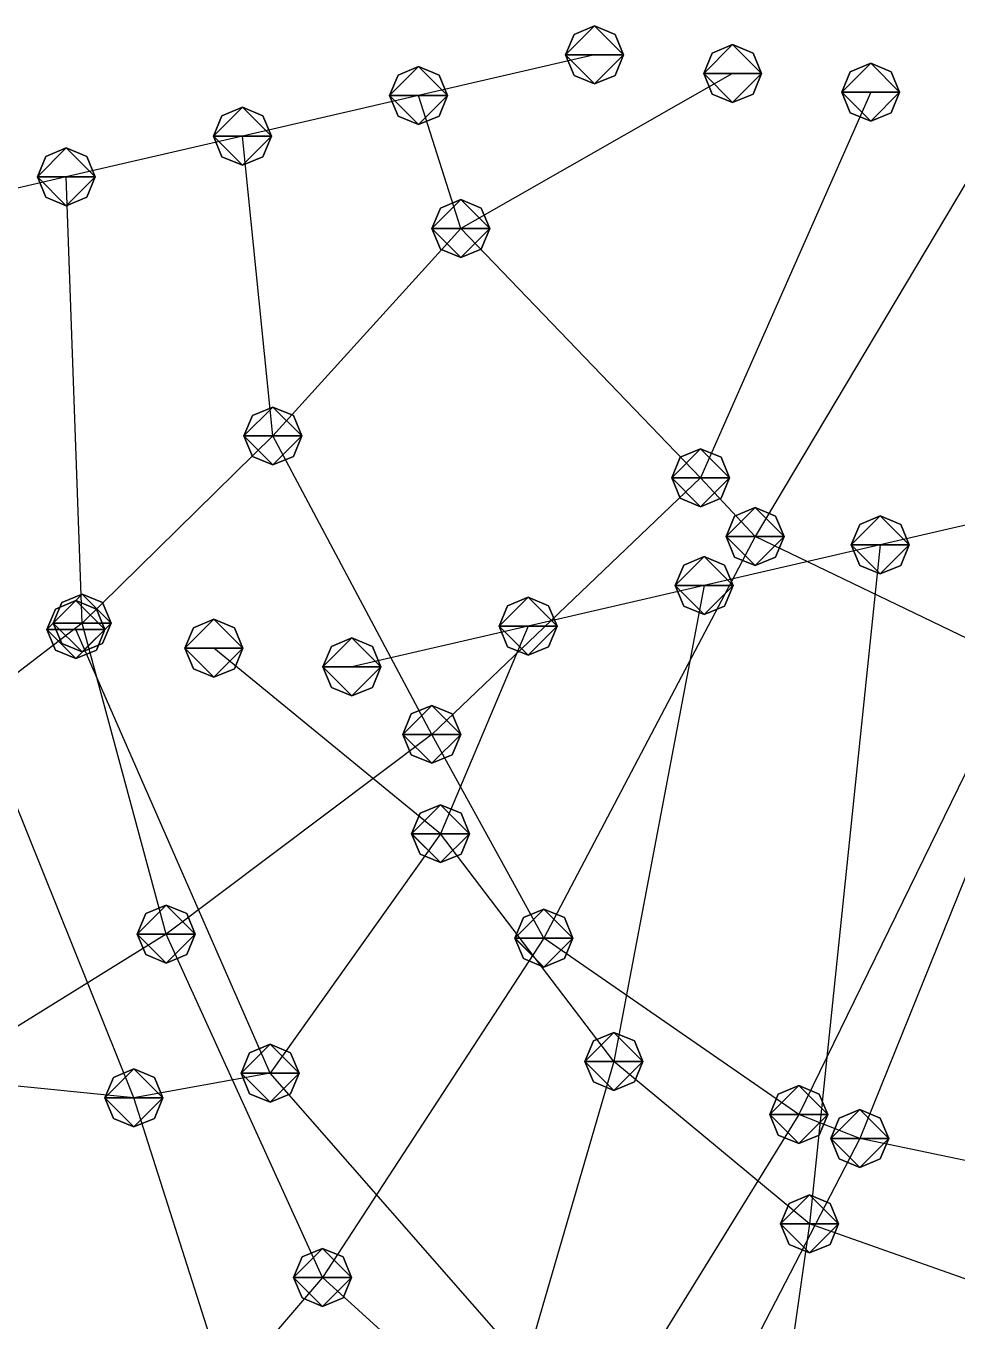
# Model space of a CAD drawing. Header units: metres. Extents: x -57 to 58, y -31 to 41.
# Drawn here: x -14.66 to 17.48, y -3.79 to 40.93 of the extents above; entities that cross this region are included whole.
import ezdxf

# ---------------------------------------------------------------- set-up
doc = ezdxf.new("R2010")
doc.units = ezdxf.units.M

msp = doc.modelspace()

# ---------------------------------------------------------------- linework, layer by layer
for p, q in [((4.9674263, 40.93198, -72.56669), (4.2603197, 40.639088, -72.56588)), ((5.674533, 40.639088, -72.56588), (4.9674263, 40.93198, -72.56669)), ((4.2603197, 40.639088, -72.56588), (3.9674263, 39.931984, -72.56394)), ((5.9674263, 39.931984, -72.56394), (5.674533, 40.639088, -72.56588)), ((9.731785, 40.28707, -76.15625), (9.024678, 39.99418, -76.15544)), ((10.438891, 39.99418, -76.15544), (9.731785, 40.28707, -76.15625)), ((4.9674263, 39.931984, -72.56394), (-1.1109695, 38.52784, -80.3794)), ((3.9674263, 39.931984, -72.56394), (4.2603197, 39.22488, -72.562004)), ((5.674533, 39.22488, -72.562004), (5.9674263, 39.931984, -72.56394)), ((9.024678, 39.99418, -76.15544), (8.731785, 39.287075, -76.1535)), ((10.731785, 39.287075, -76.1535), (10.438891, 39.99418, -76.15544)), ((-1.1109695, 39.527836, -80.38215), (-1.8180763, 39.234943, -80.38134)), ((-0.40386283, 39.234943, -80.38134), (-1.1109695, 39.527836, -80.38215)), ((14.496143, 39.642162, -79.74582), (13.789037, 39.34927, -79.74501)), ((15.20325, 39.34927, -79.74501), (14.496143, 39.642162, -79.74582)), ((-1.8180763, 39.234943, -80.38134), (-2.1109695, 38.52784, -80.3794)), ((-0.11096966, 38.52784, -80.3794), (-0.40386283, 39.234943, -80.38134)), ((9.731785, 39.287075, -76.1535), (0.34928513, 33.934395, -80.17012)), ((4.2603197, 39.22488, -72.562004), (4.9674263, 38.931988, -72.561195)), ((4.9674263, 38.931988, -72.561195), (5.674533, 39.22488, -72.562004)), ((8.731785, 39.287075, -76.1535), (9.024678, 38.57997, -76.151566)), ((10.438891, 38.57997, -76.151566), (10.731785, 39.287075, -76.1535)), ((13.789037, 39.34927, -79.74501), (13.496143, 38.642166, -79.74307)), ((15.496143, 38.642166, -79.74307), (15.20325, 39.34927, -79.74501)), ((-1.1109695, 38.52784, -80.3794), (-7.1893654, 37.123695, -88.19487)), ((-2.1109695, 38.52784, -80.3794), (-1.8180764, 37.820736, -80.377464)), ((0.34928513, 33.934395, -80.17012), (-1.1109695, 38.52784, -80.3794)), ((-0.40386283, 37.820736, -80.377464), (-0.11096966, 38.52784, -80.3794)), ((14.496143, 38.642166, -79.74307), (8.626766, 25.329159, -81.3673)), ((9.024678, 38.57997, -76.151566), (9.731785, 38.28708, -76.15076)), ((9.731785, 38.28708, -76.15076), (10.438891, 38.57997, -76.151566)), ((13.496143, 38.642166, -79.74307), (13.789037, 37.935062, -79.741135)), ((15.20325, 37.935062, -79.741135), (15.496143, 38.642166, -79.74307)), ((-7.1893654, 38.12369, -88.19762), (-7.896472, 37.8308, -88.19681)), ((-6.482259, 37.8308, -88.19681), (-7.1893654, 38.12369, -88.19762)), ((-7.896472, 37.8308, -88.19681), (-8.189365, 37.123695, -88.19487)), ((-6.1893654, 37.123695, -88.19487), (-6.482259, 37.8308, -88.19681)), ((-1.8180764, 37.820736, -80.377464), (-1.1109695, 37.527843, -80.376656)), ((-1.1109695, 37.527843, -80.376656), (-0.40386283, 37.820736, -80.377464)), ((19.260502, 37.997257, -83.33264), (10.506954, 23.298668, -82.964554)), ((13.789037, 37.935062, -79.741135), (14.496143, 37.64217, -79.740326)), ((14.496143, 37.64217, -79.740326), (15.20325, 37.935062, -79.741135)), ((-7.1893654, 37.123695, -88.19487), (-13.267761, 35.71955, -96.01033)), ((-8.189365, 37.123695, -88.19487), (-7.896472, 36.41659, -88.19293)), ((-6.134903, 26.771084, -86.228134), (-7.1893654, 37.123695, -88.19487)), ((-6.482259, 36.41659, -88.19293), (-6.1893654, 37.123695, -88.19487)), ((-13.267761, 36.719547, -96.01308), (-13.974868, 36.426655, -96.01227)), ((-12.560655, 36.426655, -96.01227), (-13.267761, 36.719547, -96.01308)), ((-13.974868, 36.426655, -96.01227), (-14.267761, 35.71955, -96.01033)), ((-12.267761, 35.71955, -96.01033), (-12.560655, 36.426655, -96.01227)), ((-7.896472, 36.41659, -88.19293), (-7.1893654, 36.1237, -88.19212)), ((-7.1893654, 36.1237, -88.19212), (-6.482259, 36.41659, -88.19293)), ((-13.267761, 35.71955, -96.01033), (-19.346157, 34.315407, -103.8258)), ((-14.267761, 35.71955, -96.01033), (-13.974868, 35.012447, -96.00839)), ((-12.720055, 20.313196, -92.585976), (-13.267761, 35.71955, -96.01033)), ((-12.560655, 35.012447, -96.00839), (-12.267761, 35.71955, -96.01033)), ((-13.974868, 35.012447, -96.00839), (-13.267761, 34.719555, -96.00758)), ((-13.267761, 34.719555, -96.00758), (-12.560655, 35.012447, -96.00839)), ((0.34928513, 34.93439, -80.17287), (-0.35782158, 34.6415, -80.17206)), ((1.0563918, 34.6415, -80.17206), (0.34928513, 34.93439, -80.17287)), ((-0.35782158, 34.6415, -80.17206), (-0.6507149, 33.934395, -80.17012)), ((1.349285, 33.934395, -80.17012), (1.0563918, 34.6415, -80.17206)), ((0.34928513, 33.934395, -80.17012), (-6.134903, 26.771084, -86.228134)), ((-0.6507149, 33.934395, -80.17012), (-0.35782164, 33.22729, -80.16818)), ((8.626766, 25.329159, -81.3673), (0.34928513, 33.934395, -80.17012)), ((1.0563918, 33.22729, -80.16818), (1.349285, 33.934395, -80.17012)), ((-0.35782164, 33.22729, -80.16818), (0.34928513, 32.9344, -80.16737)), ((0.34928513, 32.9344, -80.16737), (1.0563918, 33.22729, -80.16818)), ((-6.134903, 27.77108, -86.23088), (-6.8420095, 27.478188, -86.23007)), ((-5.4277964, 27.478188, -86.23007), (-6.134903, 27.77108, -86.23088)), ((-6.8420095, 27.478188, -86.23007), (-7.134903, 26.771084, -86.228134)), ((-5.134903, 26.771084, -86.228134), (-5.4277964, 27.478188, -86.23007)), ((-6.134903, 26.771084, -86.228134), (-12.720055, 20.313196, -92.585976)), ((-7.134903, 26.771084, -86.228134), (-6.8420095, 26.06398, -86.2262)), ((-0.65446854, 16.468517, -83.43136), (-6.134903, 26.771084, -86.228134)), ((-5.4277964, 26.06398, -86.2262), (-5.134903, 26.771084, -86.228134)), ((-6.8420095, 26.06398, -86.2262), (-6.134903, 25.771088, -86.22539)), ((-6.134903, 25.771088, -86.22539), (-5.4277964, 26.06398, -86.2262)), ((7.9196596, 26.036263, -81.36924), (7.626766, 25.329159, -81.3673)), ((8.626766, 26.329155, -81.37005), (7.9196596, 26.036263, -81.36924)), ((9.333873, 26.036263, -81.36924), (8.626766, 26.329155, -81.37005)), ((9.626766, 25.329159, -81.3673), (9.333873, 26.036263, -81.36924)), ((8.626766, 25.329159, -81.3673), (-0.65446854, 16.468517, -83.43136)), ((7.626766, 25.329159, -81.3673), (7.9196596, 24.622055, -81.365364)), ((10.506954, 23.298668, -82.964554), (8.626766, 25.329159, -81.3673)), ((9.333873, 24.622055, -81.365364), (9.626766, 25.329159, -81.3673)), ((7.9196596, 24.622055, -81.365364), (8.626766, 24.329163, -81.364555)), ((8.626766, 24.329163, -81.364555), (9.333873, 24.622055, -81.365364)), ((10.506954, 24.298664, -82.9673), (9.799848, 24.005772, -82.96649)), ((11.214061, 24.005772, -82.96649), (10.506954, 24.298664, -82.9673)), ((20.904999, 24.41311, -158.94194), (14.826603, 23.008966, -166.75742)), ((9.799848, 24.005772, -82.96649), (9.506954, 23.298668, -82.964554)), ((11.506954, 23.298668, -82.964554), (11.214061, 24.005772, -82.96649)), ((14.119496, 23.71607, -166.75935), (13.826603, 23.008966, -166.75742)), ((14.826603, 24.008963, -166.76016), (14.119496, 23.71607, -166.75935)), ((15.53371, 23.71607, -166.75935), (14.826603, 24.008963, -166.76016)), ((15.826603, 23.008966, -166.75742), (15.53371, 23.71607, -166.75935)), ((10.506954, 23.298668, -82.964554), (3.2191658, 9.433598, -85.63978)), ((9.506954, 23.298668, -82.964554), (9.799848, 22.591564, -82.962616)), ((19.61156, 18.916767, -89.43797), (10.506954, 23.298668, -82.964554)), ((11.214061, 22.591564, -82.962616), (11.506954, 23.298668, -82.964554)), ((14.826603, 23.008966, -166.75742), (8.748207, 21.604822, -174.57288)), ((14.826603, 23.008966, -166.75742), (12.385546, -0.43510628, -163.40045)), ((13.826603, 23.008966, -166.75742), (14.119496, 22.301863, -166.75548)), ((15.53371, 22.301863, -166.75548), (15.826603, 23.008966, -166.75742)), ((8.748207, 22.604818, -174.57562), (8.0411005, 22.311926, -174.57481)), ((9.455314, 22.311926, -174.57481), (8.748207, 22.604818, -174.57562)), ((9.799848, 22.591564, -82.962616), (10.506954, 22.298672, -82.96181)), ((10.506954, 22.298672, -82.96181), (11.214061, 22.591564, -82.962616)), ((8.0411005, 22.311926, -174.57481), (7.748207, 21.604822, -174.57288)), ((9.748207, 21.604822, -174.57288), (9.455314, 22.311926, -174.57481)), ((14.119496, 22.301863, -166.75548), (14.826603, 22.00897, -166.75467)), ((14.826603, 22.00897, -166.75467), (15.53371, 22.301863, -166.75548)), ((8.748207, 21.604822, -174.57288), (2.6698112, 20.200676, -182.38834)), ((8.748207, 21.604822, -174.57288), (5.6324043, 5.1750937, -172.43558)), ((7.748207, 21.604822, -174.57288), (8.0411005, 20.897718, -174.57094)), ((9.455314, 20.897718, -174.57094), (9.748207, 21.604822, -174.57288)), ((-12.937303, 21.086348, -183.02742), (-13.644409, 20.793455, -183.02661)), ((-12.720055, 21.313192, -92.58872), (-13.427161, 21.0203, -92.58791)), ((-12.230196, 20.793455, -183.02661), (-12.937303, 21.086348, -183.02742)), ((-12.012948, 21.0203, -92.58791), (-12.720055, 21.313192, -92.58872)), ((2.6698112, 21.200672, -182.39108), (1.9627045, 20.90778, -182.39027)), ((3.3769178, 20.90778, -182.39027), (2.6698112, 21.200672, -182.39108)), ((-10.935541, 3.9151516, -171.73395), (-17.70166, 20.73126, -179.4351)), ((-13.644409, 20.793455, -183.02661), (-13.937303, 20.086351, -183.02467)), ((-13.427161, 21.0203, -92.58791), (-13.720055, 20.313196, -92.585976)), ((-11.937303, 20.086351, -183.02467), (-12.230196, 20.793455, -183.02661)), ((-11.720055, 20.313196, -92.585976), (-12.012948, 21.0203, -92.58791)), ((1.9627045, 20.90778, -182.39027), (1.6698112, 20.200676, -182.38834)), ((3.6698112, 20.200676, -182.38834), (3.3769178, 20.90778, -182.39027)), ((8.0411005, 20.897718, -174.57094), (8.748207, 20.604826, -174.57013)), ((8.748207, 20.604826, -174.57013), (9.455314, 20.897718, -174.57094)), ((-12.720055, 20.313196, -92.585976), (-19.340065, 15.237074, -99.685555)), ((-13.720055, 20.313196, -92.585976), (-13.427161, 19.606092, -92.58404)), ((-9.820484, 9.570164, -88.09379), (-12.720055, 20.313196, -92.585976)), ((-12.012948, 19.606092, -92.58404), (-11.720055, 20.313196, -92.585976)), ((-8.88005, 20.148546, -186.61617), (-9.172943, 19.441442, -186.61423)), ((-8.172943, 20.441439, -186.61697), (-8.88005, 20.148546, -186.61617)), ((-7.4658365, 20.148546, -186.61617), (-8.172943, 20.441439, -186.61697)), ((-7.172943, 19.441442, -186.61423), (-7.4658365, 20.148546, -186.61617)), ((2.6698112, 20.200676, -182.38834), (-3.4085846, 18.796532, -190.2038)), ((2.6698112, 20.200676, -182.38834), (-0.347507, 13.038269, -180.9005)), ((1.6698112, 20.200676, -182.38834), (1.9627044, 19.493572, -182.3864)), ((3.3769178, 19.493572, -182.3864), (3.6698112, 20.200676, -182.38834)), ((-13.937303, 20.086351, -183.02467), (-13.644409, 19.379248, -183.02274)), ((-6.232145, 4.766304, -174.50162), (-12.937303, 20.086351, -183.02467)), ((-12.230196, 19.379248, -183.02274), (-11.937303, 20.086351, -183.02467)), ((-3.4085846, 19.796528, -190.20654), (-4.115691, 19.503635, -190.20573)), ((-2.701478, 19.503635, -190.20573), (-3.4085846, 19.796528, -190.20654)), ((-13.644409, 19.379248, -183.02274), (-12.937303, 19.086355, -183.02193)), ((-13.427161, 19.606092, -92.58404), (-12.720055, 19.3132, -92.58323)), ((-12.937303, 19.086355, -183.02193), (-12.230196, 19.379248, -183.02274)), ((-12.720055, 19.3132, -92.58323), (-12.012948, 19.606092, -92.58404)), ((-9.172943, 19.441442, -186.61423), (-8.88005, 18.734339, -186.61229)), ((-0.347507, 13.038269, -180.9005), (-8.172943, 19.441442, -186.61423)), ((-7.4658365, 18.734339, -186.61229), (-7.172943, 19.441442, -186.61423)), ((-4.115691, 19.503635, -190.20573), (-4.4085846, 18.796532, -190.2038)), ((-2.4085846, 18.796532, -190.2038), (-2.701478, 19.503635, -190.20573)), ((1.9627044, 19.493572, -182.3864), (2.6698112, 19.20068, -182.38559)), ((2.6698112, 19.20068, -182.38559), (3.3769178, 19.493572, -182.3864)), ((-4.4085846, 18.796532, -190.2038), (-4.115691, 18.089428, -190.20186)), ((-2.701478, 18.089428, -190.20186), (-2.4085846, 18.796532, -190.2038)), ((19.61156, 18.916767, -89.43797), (12.011505, 3.3372173, -91.07383)), ((-8.88005, 18.734339, -186.61229), (-8.172943, 18.441446, -186.61148)), ((-8.172943, 18.441446, -186.61148), (-7.4658365, 18.734339, -186.61229)), ((20.665043, 18.749857, -90.23188), (14.120857, 2.512638, -92.7323)), ((-4.115691, 18.089428, -190.20186), (-3.4085846, 17.796535, -190.20105)), ((-3.4085846, 17.796535, -190.20105), (-2.701478, 18.089428, -190.20186)), ((-0.65446854, 17.468513, -83.434105), (-1.3615752, 17.175621, -83.4333)), ((0.052638173, 17.175621, -83.4333), (-0.65446854, 17.468513, -83.434105)), ((-1.3615752, 17.175621, -83.4333), (-1.6544685, 16.468517, -83.43136)), ((0.34553134, 16.468517, -83.43136), (0.052638173, 17.175621, -83.4333)), ((-0.65446854, 16.468517, -83.43136), (-9.820484, 9.570164, -88.09379)), ((-1.6544685, 16.468517, -83.43136), (-1.3615754, 15.761414, -83.42942)), ((3.2191658, 9.433598, -85.63978), (-0.65446854, 16.468517, -83.43136)), ((0.052638173, 15.761414, -83.42942), (0.34553134, 16.468517, -83.43136)), ((-1.3615754, 15.761414, -83.42942), (-0.65446854, 15.468521, -83.42861)), ((-0.65446854, 15.468521, -83.42861), (0.052638173, 15.761414, -83.42942)), ((-0.347507, 14.038265, -180.90324), (-1.0546137, 13.745373, -180.90244)), ((0.3595997, 13.745373, -180.90244), (-0.347507, 14.038265, -180.90324)), ((-1.0546137, 13.745373, -180.90244), (-1.347507, 13.038269, -180.9005)), ((0.6524929, 13.038269, -180.9005), (0.3595997, 13.745373, -180.90244)), ((-0.347507, 13.038269, -180.9005), (-6.232145, 4.766304, -174.50162)), ((-1.347507, 13.038269, -180.9005), (-1.0546138, 12.331165, -180.89856)), ((5.6324043, 5.1750937, -172.43558), (-0.347507, 13.038269, -180.9005)), ((0.3595997, 12.331165, -180.89856), (0.6524929, 13.038269, -180.9005)), ((-1.0546138, 12.331165, -180.89856), (-0.347507, 12.038273, -180.89775)), ((-0.347507, 12.038273, -180.89775), (0.3595997, 12.331165, -180.89856)), ((-9.820484, 10.57016, -88.096535), (-10.527591, 10.277267, -88.095726)), ((-9.113378, 10.277267, -88.095726), (-9.820484, 10.57016, -88.096535)), ((3.2191658, 10.433594, -85.642525), (2.5120592, 10.140701, -85.641716)), ((3.9262724, 10.140701, -85.641716), (3.2191658, 10.433594, -85.642525)), ((-10.527591, 10.277267, -88.095726), (-10.820484, 9.570164, -88.09379)), ((-8.820484, 9.570164, -88.09379), (-9.113378, 10.277267, -88.095726)), ((2.5120592, 10.140701, -85.641716), (2.2191658, 9.433598, -85.63978)), ((4.219166, 9.433598, -85.63978), (3.9262724, 10.140701, -85.641716)), ((-9.820484, 9.570164, -88.09379), (-18.282597, 4.3190727, -94.81945)), ((-10.820484, 9.570164, -88.09379), (-10.527591, 8.86306, -88.09185)), ((-4.421917, -2.2854958, -90.15906), (-9.820484, 9.570164, -88.09379)), ((-9.113378, 8.86306, -88.09185), (-8.820484, 9.570164, -88.09379)), ((3.2191658, 9.433598, -85.63978), (-4.421917, -2.2854958, -90.15906)), ((2.2191658, 9.433598, -85.63978), (2.512059, 8.726494, -85.63784)), ((12.011505, 3.3372173, -91.07383), (3.2191658, 9.433598, -85.63978)), ((3.9262724, 8.726494, -85.63784), (4.219166, 9.433598, -85.63978)), ((-10.527591, 8.86306, -88.09185), (-9.820484, 8.570168, -88.09104)), ((-9.820484, 8.570168, -88.09104), (-9.113378, 8.86306, -88.09185)), ((2.512059, 8.726494, -85.63784), (3.2191658, 8.433601, -85.63703)), ((3.2191658, 8.433601, -85.63703), (3.9262724, 8.726494, -85.63784)), ((4.9252977, 5.882198, -172.43752), (4.6324043, 5.1750937, -172.43558)), ((5.6324043, 6.17509, -172.43832), (4.9252977, 5.882198, -172.43752)), ((6.339511, 5.882198, -172.43752), (5.6324043, 6.17509, -172.43832)), ((6.6324043, 5.1750937, -172.43558), (6.339511, 5.882198, -172.43752)), ((-6.9392514, 5.473408, -174.50356), (-7.232145, 4.766304, -174.50162)), ((-6.232145, 5.7663, -174.50436), (-6.9392514, 5.473408, -174.50356)), ((-5.5250382, 5.473408, -174.50356), (-6.232145, 5.7663, -174.50436)), ((-5.232145, 4.766304, -174.50162), (-5.5250382, 5.473408, -174.50356)), ((5.6324043, 5.1750937, -172.43558), (2.5845027, -5.300102, -167.43752)), ((4.6324043, 5.1750937, -172.43558), (4.9252977, 4.4679894, -172.43364)), ((12.385546, -0.43510628, -163.40045), (5.6324043, 5.1750937, -172.43558)), ((6.339511, 4.4679894, -172.43364), (6.6324043, 5.1750937, -172.43558)), ((-10.935541, 3.9151516, -171.73395), (-20.677418, 4.9033146, -164.79713)), ((-11.642648, 4.622256, -171.73589), (-11.935541, 3.9151516, -171.73395)), ((-10.935541, 4.915148, -171.7367), (-11.642648, 4.622256, -171.73589)), ((-10.228435, 4.622256, -171.73589), (-10.935541, 4.915148, -171.7367)), ((-6.232145, 4.766304, -174.50162), (-10.935541, 3.9151516, -171.73395)), ((-9.935541, 3.9151516, -171.73395), (-10.228435, 4.622256, -171.73589)), ((-7.232145, 4.766304, -174.50162), (-6.9392514, 4.0592, -174.49968)), ((2.5845027, -5.300102, -167.43752), (-6.232145, 4.766304, -174.50162)), ((-5.5250382, 4.0592, -174.49968), (-5.232145, 4.766304, -174.50162)), ((-6.9392514, 4.0592, -174.49968), (-6.232145, 3.7663078, -174.49887)), ((-6.232145, 3.7663078, -174.49887), (-5.5250382, 4.0592, -174.49968)), ((4.9252977, 4.4679894, -172.43364), (5.6324043, 4.1750975, -172.43283)), ((5.6324043, 4.1750975, -172.43283), (6.339511, 4.4679894, -172.43364)), ((11.304399, 4.0443215, -91.07577), (11.011505, 3.3372173, -91.07383)), ((12.011505, 4.3372135, -91.07658), (11.304399, 4.0443215, -91.07577)), ((12.718612, 4.0443215, -91.07577), (12.011505, 4.3372135, -91.07658)), ((13.011505, 3.3372173, -91.07383), (12.718612, 4.0443215, -91.07577)), ((-11.935541, 3.9151516, -171.73395), (-11.642648, 3.2080474, -171.73201)), ((-6.4000797, -10.319096, -162.23605), (-10.935541, 3.9151516, -171.73395)), ((-10.228435, 3.2080476, -171.73201), (-9.935541, 3.9151516, -171.73395)), ((-11.642648, 3.2080474, -171.73201), (-10.935541, 2.9151554, -171.7312)), ((-10.935541, 2.9151554, -171.7312), (-10.228435, 3.2080476, -171.73201)), ((12.011505, 3.3372173, -91.07383), (3.8787384, -9.832197, -94.418915)), ((11.011505, 3.3372173, -91.07383), (11.304399, 2.6301131, -91.07189)), ((14.120857, 2.512638, -92.7323), (12.011505, 3.3372173, -91.07383)), ((12.718612, 2.6301134, -91.07189), (13.011505, 3.3372173, -91.07383)), ((13.413751, 3.219742, -92.73424), (13.120857, 2.512638, -92.7323)), ((14.120857, 3.5126343, -92.73505), (13.413751, 3.219742, -92.73424)), ((14.827964, 3.219742, -92.73424), (14.120857, 3.5126343, -92.73505)), ((15.120857, 2.512638, -92.7323), (14.827964, 3.219742, -92.73424)), ((14.120857, 2.512638, -92.7323), (6.989647, -11.257645, -96.892975)), ((11.304399, 2.6301131, -91.07189), (12.011505, 2.3372211, -91.07108)), ((12.011505, 2.3372211, -91.07108), (12.718612, 2.6301134, -91.07189)), ((13.120857, 2.512638, -92.7323), (13.413751, 1.805534, -92.73036)), ((23.482296, 0.540699, -99.97626), (14.120857, 2.512638, -92.7323)), ((14.827964, 1.8055341, -92.73036), (15.120857, 2.512638, -92.7323)), ((13.413751, 1.805534, -92.73036), (14.120857, 1.5126419, -92.72955)), ((14.120857, 1.5126419, -92.72955), (14.827964, 1.8055341, -92.73036)), ((12.385546, 0.56488985, -163.4032), (11.678439, 0.27199775, -163.40239)), ((13.092652, 0.27199775, -163.40239), (12.385546, 0.56488985, -163.4032)), ((11.678439, 0.27199775, -163.40239), (11.385546, -0.43510628, -163.40045)), ((13.385546, -0.43510628, -163.40045), (13.092652, 0.27199775, -163.40239)), ((12.385546, -0.43510628, -163.40045), (10.766094, -11.633478, -159.40372)), ((11.385546, -0.43510628, -163.40045), (11.678439, -1.1422104, -163.39851)), ((19.419044, -2.9247284, -154.45421), (12.385546, -0.43510628, -163.40045)), ((13.092652, -1.1422102, -163.39851), (13.385546, -0.43510628, -163.40045)), ((-4.421917, -1.2854996, -90.161804), (-5.1290236, -1.5783918, -90.160995)), ((-3.7148104, -1.5783918, -90.160995), (-4.421917, -1.2854996, -90.161804)), ((11.678439, -1.1422104, -163.39851), (12.385546, -1.4351025, -163.3977)), ((12.385546, -1.4351025, -163.3977), (13.092652, -1.1422102, -163.39851)), ((-5.1290236, -1.5783918, -90.160995), (-5.421917, -2.2854958, -90.15906)), ((-3.421917, -2.2854958, -90.15906), (-3.7148104, -1.5783918, -90.160995)), ((-4.421917, -2.2854958, -90.15906), (-12.219387, -11.356577, -96.934296)), ((-5.421917, -2.2854958, -90.15906), (-5.1290236, -2.9926, -90.15712)), ((3.8787384, -9.832197, -94.418915), (-4.421917, -2.2854958, -90.15906)), ((-3.7148104, -2.9925997, -90.15712), (-3.421917, -2.2854958, -90.15906)), ((-5.1290236, -2.9926, -90.15712), (-4.421917, -3.285492, -90.15631)), ((-4.421917, -3.285492, -90.15631), (-3.7148104, -2.9925997, -90.15712))]:
    msp.add_line(p, q)
for points in [[(3.9674263, 39.931984, -72.56394), (4.2603197, 40.639088, -72.56588), (4.9674263, 40.93198, -72.56669), (4.9675264, 40.93208, -72.56659)], [(3.9674263, 39.931984, -72.56394), (4.9674263, 40.93198, -72.56669), (5.9674263, 39.931984, -72.56394), (5.9675264, 39.932083, -72.56384)], [(4.9674263, 40.93198, -72.56669), (5.674533, 40.639088, -72.56588), (5.9674263, 39.931984, -72.56394), (5.9675264, 39.932083, -72.56384)], [(8.731785, 39.287075, -76.1535), (9.024678, 39.99418, -76.15544), (9.731785, 40.28707, -76.15625), (9.731885, 40.28717, -76.15615)], [(8.731785, 39.287075, -76.1535), (9.731785, 40.28707, -76.15625), (10.731785, 39.287075, -76.1535), (10.731885, 39.287174, -76.153404)], [(9.731785, 40.28707, -76.15625), (10.438891, 39.99418, -76.15544), (10.731785, 39.287075, -76.1535), (10.731885, 39.287174, -76.153404)], [(4.9674263, 38.931988, -72.561195), (4.2603197, 39.22488, -72.562004), (3.9674263, 39.931984, -72.56394), (3.9675262, 39.932083, -72.56384)], [(5.9674263, 39.931984, -72.56394), (4.9674263, 38.931988, -72.561195), (3.9674263, 39.931984, -72.56394), (3.9675262, 39.932083, -72.56384)], [(5.9674263, 39.931984, -72.56394), (5.674533, 39.22488, -72.562004), (4.9674263, 38.931988, -72.561195), (4.9675264, 38.932087, -72.5611)], [(-2.1109695, 38.52784, -80.3794), (-1.8180763, 39.234943, -80.38134), (-1.1109695, 39.527836, -80.38215), (-1.1108695, 39.527935, -80.38205)], [(-2.1109695, 38.52784, -80.3794), (-1.1109695, 39.527836, -80.38215), (-0.11096966, 38.52784, -80.3794), (-0.11086966, 38.52794, -80.3793)], [(-1.1109695, 39.527836, -80.38215), (-0.40386283, 39.234943, -80.38134), (-0.11096966, 38.52784, -80.3794), (-0.11086966, 38.52794, -80.3793)], [(13.496143, 38.642166, -79.74307), (13.789037, 39.34927, -79.74501), (14.496143, 39.642162, -79.74582), (14.4962435, 39.64226, -79.74572)], [(13.496143, 38.642166, -79.74307), (14.496143, 39.642162, -79.74582), (15.496143, 38.642166, -79.74307), (15.4962435, 38.642265, -79.74297)], [(14.496143, 39.642162, -79.74582), (15.20325, 39.34927, -79.74501), (15.496143, 38.642166, -79.74307), (15.4962435, 38.642265, -79.74297)], [(9.731785, 38.28708, -76.15076), (9.024678, 38.57997, -76.151566), (8.731785, 39.287075, -76.1535), (8.731885, 39.287174, -76.153404)], [(10.731785, 39.287075, -76.1535), (9.731785, 38.28708, -76.15076), (8.731785, 39.287075, -76.1535), (8.731885, 39.287174, -76.153404)], [(10.731785, 39.287075, -76.1535), (10.438891, 38.57997, -76.151566), (9.731785, 38.28708, -76.15076), (9.731885, 38.287178, -76.15066)], [(-1.1109695, 37.527843, -80.376656), (-1.8180764, 37.820736, -80.377464), (-2.1109695, 38.52784, -80.3794), (-2.1108696, 38.52794, -80.3793)], [(-0.11096966, 38.52784, -80.3794), (-1.1109695, 37.527843, -80.376656), (-2.1109695, 38.52784, -80.3794), (-2.1108696, 38.52794, -80.3793)], [(-0.11096966, 38.52784, -80.3794), (-0.40386283, 37.820736, -80.377464), (-1.1109695, 37.527843, -80.376656), (-1.1108695, 37.527943, -80.37656)], [(14.496143, 37.64217, -79.740326), (13.789037, 37.935062, -79.741135), (13.496143, 38.642166, -79.74307), (13.4962435, 38.642265, -79.74297)], [(15.496143, 38.642166, -79.74307), (14.496143, 37.64217, -79.740326), (13.496143, 38.642166, -79.74307), (13.4962435, 38.642265, -79.74297)], [(15.496143, 38.642166, -79.74307), (15.20325, 37.935062, -79.741135), (14.496143, 37.64217, -79.740326), (14.4962435, 37.64227, -79.74023)], [(-8.189365, 37.123695, -88.19487), (-7.896472, 37.8308, -88.19681), (-7.1893654, 38.12369, -88.19762), (-7.1892653, 38.12379, -88.19752)], [(-8.189365, 37.123695, -88.19487), (-7.1893654, 38.12369, -88.19762), (-6.1893654, 37.123695, -88.19487), (-6.1892653, 37.123795, -88.19477)], [(-7.1893654, 38.12369, -88.19762), (-6.482259, 37.8308, -88.19681), (-6.1893654, 37.123695, -88.19487), (-6.1892653, 37.123795, -88.19477)], [(-7.1893654, 36.1237, -88.19212), (-7.896472, 36.41659, -88.19293), (-8.189365, 37.123695, -88.19487), (-8.189265, 37.123795, -88.19477)], [(-6.1893654, 37.123695, -88.19487), (-7.1893654, 36.1237, -88.19212), (-8.189365, 37.123695, -88.19487), (-8.189265, 37.123795, -88.19477)], [(-6.1893654, 37.123695, -88.19487), (-6.482259, 36.41659, -88.19293), (-7.1893654, 36.1237, -88.19212), (-7.1892653, 36.1238, -88.192024)], [(-14.267761, 35.71955, -96.01033), (-13.974868, 36.426655, -96.01227), (-13.267761, 36.719547, -96.01308), (-13.267661, 36.719646, -96.01298)], [(-14.267761, 35.71955, -96.01033), (-13.267761, 36.719547, -96.01308), (-12.267761, 35.71955, -96.01033), (-12.267661, 35.71965, -96.01023)], [(-13.267761, 36.719547, -96.01308), (-12.560655, 36.426655, -96.01227), (-12.267761, 35.71955, -96.01033), (-12.267661, 35.71965, -96.01023)], [(-13.267761, 34.719555, -96.00758), (-13.974868, 35.012447, -96.00839), (-14.267761, 35.71955, -96.01033), (-14.267661, 35.71965, -96.01023)], [(-12.267761, 35.71955, -96.01033), (-13.267761, 34.719555, -96.00758), (-14.267761, 35.71955, -96.01033), (-14.267661, 35.71965, -96.01023)], [(-12.267761, 35.71955, -96.01033), (-12.560655, 35.012447, -96.00839), (-13.267761, 34.719555, -96.00758), (-13.267661, 34.719654, -96.007484)], [(-0.6507149, 33.934395, -80.17012), (-0.35782158, 34.6415, -80.17206), (0.34928513, 34.93439, -80.17287), (0.3493851, 34.93449, -80.17277)], [(-0.6507149, 33.934395, -80.17012), (0.34928513, 34.93439, -80.17287), (1.349285, 33.934395, -80.17012), (1.349385, 33.934494, -80.17002)], [(0.34928513, 34.93439, -80.17287), (1.0563918, 34.6415, -80.17206), (1.349285, 33.934395, -80.17012), (1.349385, 33.934494, -80.17002)], [(0.34928513, 32.9344, -80.16737), (-0.35782164, 33.22729, -80.16818), (-0.6507149, 33.934395, -80.17012), (-0.65061486, 33.934494, -80.17002)], [(1.349285, 33.934395, -80.17012), (0.34928513, 32.9344, -80.16737), (-0.6507149, 33.934395, -80.17012), (-0.65061486, 33.934494, -80.17002)], [(1.349285, 33.934395, -80.17012), (1.0563918, 33.22729, -80.16818), (0.34928513, 32.9344, -80.16737), (0.3493851, 32.934498, -80.167274)], [(-7.134903, 26.771084, -86.228134), (-6.8420095, 27.478188, -86.23007), (-6.134903, 27.77108, -86.23088), (-6.134803, 27.77118, -86.23078)], [(-7.134903, 26.771084, -86.228134), (-6.134903, 27.77108, -86.23088), (-5.134903, 26.771084, -86.228134), (-5.134803, 26.771183, -86.228035)], [(-6.134903, 27.77108, -86.23088), (-5.4277964, 27.478188, -86.23007), (-5.134903, 26.771084, -86.228134), (-5.134803, 26.771183, -86.228035)], [(-6.134903, 25.771088, -86.22539), (-6.8420095, 26.06398, -86.2262), (-7.134903, 26.771084, -86.228134), (-7.134803, 26.771183, -86.228035)], [(-5.134903, 26.771084, -86.228134), (-6.134903, 25.771088, -86.22539), (-7.134903, 26.771084, -86.228134), (-7.134803, 26.771183, -86.228035)], [(-5.134903, 26.771084, -86.228134), (-5.4277964, 26.06398, -86.2262), (-6.134903, 25.771088, -86.22539), (-6.134803, 25.771187, -86.22529)], [(7.626766, 25.329159, -81.3673), (7.9196596, 26.036263, -81.36924), (8.626766, 26.329155, -81.37005), (8.626866, 26.329254, -81.36995)], [(7.626766, 25.329159, -81.3673), (8.626766, 26.329155, -81.37005), (9.626766, 25.329159, -81.3673), (9.626866, 25.329258, -81.3672)], [(8.626766, 26.329155, -81.37005), (9.333873, 26.036263, -81.36924), (9.626766, 25.329159, -81.3673), (9.626866, 25.329258, -81.3672)], [(8.626766, 24.329163, -81.364555), (7.9196596, 24.622055, -81.365364), (7.626766, 25.329159, -81.3673), (7.6268663, 25.329258, -81.3672)], [(9.626766, 25.329159, -81.3673), (8.626766, 24.329163, -81.364555), (7.626766, 25.329159, -81.3673), (7.6268663, 25.329258, -81.3672)], [(9.626766, 25.329159, -81.3673), (9.333873, 24.622055, -81.365364), (8.626766, 24.329163, -81.364555), (8.626866, 24.329262, -81.364456)], [(9.506954, 23.298668, -82.964554), (9.799848, 24.005772, -82.96649), (10.506954, 24.298664, -82.9673), (10.507054, 24.298763, -82.9672)], [(9.506954, 23.298668, -82.964554), (10.506954, 24.298664, -82.9673), (11.506954, 23.298668, -82.964554), (11.507054, 23.298767, -82.964455)], [(10.506954, 24.298664, -82.9673), (11.214061, 24.005772, -82.96649), (11.506954, 23.298668, -82.964554), (11.507054, 23.298767, -82.964455)], [(13.826603, 23.008966, -166.75742), (14.119496, 23.71607, -166.75935), (14.826603, 24.008963, -166.76016), (14.826703, 24.009062, -166.76006)], [(13.826603, 23.008966, -166.75742), (14.826603, 24.008963, -166.76016), (15.826603, 23.008966, -166.75742), (15.826703, 23.009066, -166.75731)], [(14.826603, 24.008963, -166.76016), (15.53371, 23.71607, -166.75935), (15.826603, 23.008966, -166.75742), (15.826703, 23.009066, -166.75731)], [(10.506954, 22.298672, -82.96181), (9.799848, 22.591564, -82.962616), (9.506954, 23.298668, -82.964554), (9.507054, 23.298767, -82.964455)], [(11.506954, 23.298668, -82.964554), (10.506954, 22.298672, -82.96181), (9.506954, 23.298668, -82.964554), (9.507054, 23.298767, -82.964455)], [(11.506954, 23.298668, -82.964554), (11.214061, 22.591564, -82.962616), (10.506954, 22.298672, -82.96181), (10.507054, 22.29877, -82.96171)], [(14.826603, 22.00897, -166.75467), (14.119496, 22.301863, -166.75548), (13.826603, 23.008966, -166.75742), (13.826703, 23.009066, -166.75731)], [(15.826603, 23.008966, -166.75742), (14.826603, 22.00897, -166.75467), (13.826603, 23.008966, -166.75742), (13.826703, 23.009066, -166.75731)], [(15.826603, 23.008966, -166.75742), (15.53371, 22.301863, -166.75548), (14.826603, 22.00897, -166.75467), (14.826703, 22.00907, -166.75456)], [(7.748207, 21.604822, -174.57288), (8.0411005, 22.311926, -174.57481), (8.748207, 22.604818, -174.57562), (8.748307, 22.604918, -174.57552)], [(7.748207, 21.604822, -174.57288), (8.748207, 22.604818, -174.57562), (9.748207, 21.604822, -174.57288), (9.748307, 21.604921, -174.57277)], [(8.748207, 22.604818, -174.57562), (9.455314, 22.311926, -174.57481), (9.748207, 21.604822, -174.57288), (9.748307, 21.604921, -174.57277)], [(8.748207, 20.604826, -174.57013), (8.0411005, 20.897718, -174.57094), (7.748207, 21.604822, -174.57288), (7.748307, 21.604921, -174.57277)], [(9.748207, 21.604822, -174.57288), (8.748207, 20.604826, -174.57013), (7.748207, 21.604822, -174.57288), (7.748307, 21.604921, -174.57277)], [(9.748207, 21.604822, -174.57288), (9.455314, 20.897718, -174.57094), (8.748207, 20.604826, -174.57013), (8.748307, 20.604925, -174.57002)], [(-13.937303, 20.086351, -183.02467), (-13.644409, 20.793455, -183.02661), (-12.937303, 21.086348, -183.02742), (-12.937202, 21.086447, -183.02731)], [(-13.937303, 20.086351, -183.02467), (-12.937303, 21.086348, -183.02742), (-11.937303, 20.086351, -183.02467), (-11.937202, 20.08645, -183.02457)], [(-13.720055, 20.313196, -92.585976), (-13.427161, 21.0203, -92.58791), (-12.720055, 21.313192, -92.58872), (-12.7199545, 21.313292, -92.58862)], [(-13.720055, 20.313196, -92.585976), (-12.720055, 21.313192, -92.58872), (-11.720055, 20.313196, -92.585976), (-11.7199545, 20.313295, -92.58588)], [(-12.937303, 21.086348, -183.02742), (-12.230196, 20.793455, -183.02661), (-11.937303, 20.086351, -183.02467), (-11.937202, 20.08645, -183.02457)], [(-12.720055, 21.313192, -92.58872), (-12.012948, 21.0203, -92.58791), (-11.720055, 20.313196, -92.585976), (-11.7199545, 20.313295, -92.58588)], [(1.6698112, 20.200676, -182.38834), (1.9627045, 20.90778, -182.39027), (2.6698112, 21.200672, -182.39108), (2.6699111, 21.200771, -182.39098)], [(1.6698112, 20.200676, -182.38834), (2.6698112, 21.200672, -182.39108), (3.6698112, 20.200676, -182.38834), (3.6699111, 20.200775, -182.38823)], [(2.6698112, 21.200672, -182.39108), (3.3769178, 20.90778, -182.39027), (3.6698112, 20.200676, -182.38834), (3.6699111, 20.200775, -182.38823)], [(-12.720055, 19.3132, -92.58323), (-13.427161, 19.606092, -92.58404), (-13.720055, 20.313196, -92.585976), (-13.7199545, 20.313295, -92.58588)], [(-11.720055, 20.313196, -92.585976), (-12.720055, 19.3132, -92.58323), (-13.720055, 20.313196, -92.585976), (-13.7199545, 20.313295, -92.58588)], [(-11.720055, 20.313196, -92.585976), (-12.012948, 19.606092, -92.58404), (-12.720055, 19.3132, -92.58323), (-12.7199545, 19.3133, -92.58313)], [(-9.172943, 19.441442, -186.61423), (-8.88005, 20.148546, -186.61617), (-8.172943, 20.441439, -186.61697), (-8.172843, 20.441538, -186.61687)], [(-9.172943, 19.441442, -186.61423), (-8.172943, 20.441439, -186.61697), (-7.172943, 19.441442, -186.61423), (-7.172843, 19.441542, -186.61412)], [(-8.172943, 20.441439, -186.61697), (-7.4658365, 20.148546, -186.61617), (-7.172943, 19.441442, -186.61423), (-7.172843, 19.441542, -186.61412)], [(2.6698112, 19.20068, -182.38559), (1.9627044, 19.493572, -182.3864), (1.6698112, 20.200676, -182.38834), (1.6699113, 20.200775, -182.38823)], [(3.6698112, 20.200676, -182.38834), (2.6698112, 19.20068, -182.38559), (1.6698112, 20.200676, -182.38834), (1.6699113, 20.200775, -182.38823)], [(3.6698112, 20.200676, -182.38834), (3.3769178, 19.493572, -182.3864), (2.6698112, 19.20068, -182.38559), (2.6699111, 19.200779, -182.38548)], [(-12.937303, 19.086355, -183.02193), (-13.644409, 19.379248, -183.02274), (-13.937303, 20.086351, -183.02467), (-13.937202, 20.08645, -183.02457)], [(-11.937303, 20.086351, -183.02467), (-12.937303, 19.086355, -183.02193), (-13.937303, 20.086351, -183.02467), (-13.937202, 20.08645, -183.02457)], [(-11.937303, 20.086351, -183.02467), (-12.230196, 19.379248, -183.02274), (-12.937303, 19.086355, -183.02193), (-12.937202, 19.086454, -183.02182)], [(-4.4085846, 18.796532, -190.2038), (-4.115691, 19.503635, -190.20573), (-3.4085846, 19.796528, -190.20654), (-3.4084847, 19.796627, -190.20644)], [(-4.4085846, 18.796532, -190.2038), (-3.4085846, 19.796528, -190.20654), (-2.4085846, 18.796532, -190.2038), (-2.4084847, 18.79663, -190.20369)], [(-3.4085846, 19.796528, -190.20654), (-2.701478, 19.503635, -190.20573), (-2.4085846, 18.796532, -190.2038), (-2.4084847, 18.79663, -190.20369)], [(-8.172943, 18.441446, -186.61148), (-8.88005, 18.734339, -186.61229), (-9.172943, 19.441442, -186.61423), (-9.172843, 19.441542, -186.61412)], [(-7.172943, 19.441442, -186.61423), (-8.172943, 18.441446, -186.61148), (-9.172943, 19.441442, -186.61423), (-9.172843, 19.441542, -186.61412)], [(-7.172943, 19.441442, -186.61423), (-7.4658365, 18.734339, -186.61229), (-8.172943, 18.441446, -186.61148), (-8.172843, 18.441545, -186.61137)], [(-3.4085846, 17.796535, -190.20105), (-4.115691, 18.089428, -190.20186), (-4.4085846, 18.796532, -190.2038), (-4.4084845, 18.79663, -190.20369)], [(-2.4085846, 18.796532, -190.2038), (-3.4085846, 17.796535, -190.20105), (-4.4085846, 18.796532, -190.2038), (-4.4084845, 18.79663, -190.20369)], [(-2.4085846, 18.796532, -190.2038), (-2.701478, 18.089428, -190.20186), (-3.4085846, 17.796535, -190.20105), (-3.4084847, 17.796635, -190.20094)], [(-1.6544685, 16.468517, -83.43136), (-1.3615752, 17.175621, -83.4333), (-0.65446854, 17.468513, -83.434105), (-0.6543685, 17.468613, -83.434006)], [(-1.6544685, 16.468517, -83.43136), (-0.65446854, 17.468513, -83.434105), (0.34553134, 16.468517, -83.43136), (0.34563133, 16.468616, -83.43126)], [(-0.65446854, 17.468513, -83.434105), (0.052638173, 17.175621, -83.4333), (0.34553134, 16.468517, -83.43136), (0.34563133, 16.468616, -83.43126)], [(-0.65446854, 15.468521, -83.42861), (-1.3615754, 15.761414, -83.42942), (-1.6544685, 16.468517, -83.43136), (-1.6543685, 16.468616, -83.43126)], [(0.34553134, 16.468517, -83.43136), (-0.65446854, 15.468521, -83.42861), (-1.6544685, 16.468517, -83.43136), (-1.6543685, 16.468616, -83.43126)], [(0.34553134, 16.468517, -83.43136), (0.052638173, 15.761414, -83.42942), (-0.65446854, 15.468521, -83.42861), (-0.6543685, 15.468621, -83.42851)], [(-1.347507, 13.038269, -180.9005), (-1.0546137, 13.745373, -180.90244), (-0.347507, 14.038265, -180.90324), (-0.347407, 14.038365, -180.90314)], [(-1.347507, 13.038269, -180.9005), (-0.347507, 14.038265, -180.90324), (0.6524929, 13.038269, -180.9005), (0.6525929, 13.038369, -180.90039)], [(-0.347507, 14.038265, -180.90324), (0.3595997, 13.745373, -180.90244), (0.6524929, 13.038269, -180.9005), (0.6525929, 13.038369, -180.90039)], [(-0.347507, 12.038273, -180.89775), (-1.0546138, 12.331165, -180.89856), (-1.347507, 13.038269, -180.9005), (-1.347407, 13.038369, -180.90039)], [(0.6524929, 13.038269, -180.9005), (-0.347507, 12.038273, -180.89775), (-1.347507, 13.038269, -180.9005), (-1.347407, 13.038369, -180.90039)], [(0.6524929, 13.038269, -180.9005), (0.3595997, 12.331165, -180.89856), (-0.347507, 12.038273, -180.89775), (-0.347407, 12.038373, -180.89764)], [(-10.820484, 9.570164, -88.09379), (-10.527591, 10.277267, -88.095726), (-9.820484, 10.57016, -88.096535), (-9.820384, 10.57026, -88.096436)], [(-10.820484, 9.570164, -88.09379), (-9.820484, 10.57016, -88.096535), (-8.820484, 9.570164, -88.09379), (-8.820384, 9.570264, -88.09369)], [(-9.820484, 10.57016, -88.096535), (-9.113378, 10.277267, -88.095726), (-8.820484, 9.570164, -88.09379), (-8.820384, 9.570264, -88.09369)], [(2.2191658, 9.433598, -85.63978), (2.5120592, 10.140701, -85.641716), (3.2191658, 10.433594, -85.642525), (3.2192657, 10.433694, -85.642426)], [(2.2191658, 9.433598, -85.63978), (3.2191658, 10.433594, -85.642525), (4.219166, 9.433598, -85.63978), (4.219266, 9.433698, -85.63968)], [(3.2191658, 10.433594, -85.642525), (3.9262724, 10.140701, -85.641716), (4.219166, 9.433598, -85.63978), (4.219266, 9.433698, -85.63968)], [(-9.820484, 8.570168, -88.09104), (-10.527591, 8.86306, -88.09185), (-10.820484, 9.570164, -88.09379), (-10.820384, 9.570264, -88.09369)], [(-8.820484, 9.570164, -88.09379), (-9.820484, 8.570168, -88.09104), (-10.820484, 9.570164, -88.09379), (-10.820384, 9.570264, -88.09369)], [(-8.820484, 9.570164, -88.09379), (-9.113378, 8.86306, -88.09185), (-9.820484, 8.570168, -88.09104), (-9.820384, 8.570268, -88.09094)], [(3.2191658, 8.433601, -85.63703), (2.512059, 8.726494, -85.63784), (2.2191658, 9.433598, -85.63978), (2.2192657, 9.433698, -85.63968)], [(4.219166, 9.433598, -85.63978), (3.2191658, 8.433601, -85.63703), (2.2191658, 9.433598, -85.63978), (2.2192657, 9.433698, -85.63968)], [(4.219166, 9.433598, -85.63978), (3.9262724, 8.726494, -85.63784), (3.2191658, 8.433601, -85.63703), (3.2192657, 8.4337015, -85.63693)], [(4.6324043, 5.1750937, -172.43558), (4.9252977, 5.882198, -172.43752), (5.6324043, 6.17509, -172.43832), (5.6325045, 6.17519, -172.43822)], [(4.6324043, 5.1750937, -172.43558), (5.6324043, 6.17509, -172.43832), (6.6324043, 5.1750937, -172.43558), (6.6325045, 5.175194, -172.43547)], [(5.6324043, 6.17509, -172.43832), (6.339511, 5.882198, -172.43752), (6.6324043, 5.1750937, -172.43558), (6.6325045, 5.175194, -172.43547)], [(-7.232145, 4.766304, -174.50162), (-6.9392514, 5.473408, -174.50356), (-6.232145, 5.7663, -174.50436), (-6.2320447, 5.7664003, -174.50426)], [(-7.232145, 4.766304, -174.50162), (-6.232145, 5.7663, -174.50436), (-5.232145, 4.766304, -174.50162), (-5.2320447, 4.766404, -174.50151)], [(-6.232145, 5.7663, -174.50436), (-5.5250382, 5.473408, -174.50356), (-5.232145, 4.766304, -174.50162), (-5.2320447, 4.766404, -174.50151)], [(5.6324043, 4.1750975, -172.43283), (4.9252977, 4.4679894, -172.43364), (4.6324043, 5.1750937, -172.43558), (4.6325045, 5.175194, -172.43547)], [(6.6324043, 5.1750937, -172.43558), (5.6324043, 4.1750975, -172.43283), (4.6324043, 5.1750937, -172.43558), (4.6325045, 5.175194, -172.43547)], [(6.6324043, 5.1750937, -172.43558), (6.339511, 4.4679894, -172.43364), (5.6324043, 4.1750975, -172.43283), (5.6325045, 4.1751976, -172.43272)], [(-11.935541, 3.9151516, -171.73395), (-11.642648, 4.622256, -171.73589), (-10.935541, 4.915148, -171.7367), (-10.935441, 4.915248, -171.73659)], [(-11.935541, 3.9151516, -171.73395), (-10.935541, 4.915148, -171.7367), (-9.935541, 3.9151516, -171.73395), (-9.935441, 3.9152515, -171.73384)], [(-10.935541, 4.915148, -171.7367), (-10.228435, 4.622256, -171.73589), (-9.935541, 3.9151516, -171.73395), (-9.935441, 3.9152515, -171.73384)], [(-6.232145, 3.7663078, -174.49887), (-6.9392514, 4.0592, -174.49968), (-7.232145, 4.766304, -174.50162), (-7.2320447, 4.766404, -174.50151)], [(-5.232145, 4.766304, -174.50162), (-6.232145, 3.7663078, -174.49887), (-7.232145, 4.766304, -174.50162), (-7.2320447, 4.766404, -174.50151)], [(-5.232145, 4.766304, -174.50162), (-5.5250382, 4.0592, -174.49968), (-6.232145, 3.7663078, -174.49887), (-6.2320447, 3.7664077, -174.49876)], [(11.011505, 3.3372173, -91.07383), (11.304399, 4.0443215, -91.07577), (12.011505, 4.3372135, -91.07658), (12.011605, 4.3373137, -91.07648)], [(11.011505, 3.3372173, -91.07383), (12.011505, 4.3372135, -91.07658), (13.011505, 3.3372173, -91.07383), (13.011605, 3.3373172, -91.07373)], [(12.011505, 4.3372135, -91.07658), (12.718612, 4.0443215, -91.07577), (13.011505, 3.3372173, -91.07383), (13.011605, 3.3373172, -91.07373)], [(-10.935541, 2.9151554, -171.7312), (-11.642648, 3.2080474, -171.73201), (-11.935541, 3.9151516, -171.73395), (-11.935441, 3.9152515, -171.73384)], [(-9.935541, 3.9151516, -171.73395), (-10.935541, 2.9151554, -171.7312), (-11.935541, 3.9151516, -171.73395), (-11.935441, 3.9152515, -171.73384)], [(-9.935541, 3.9151516, -171.73395), (-10.228435, 3.2080476, -171.73201), (-10.935541, 2.9151554, -171.7312), (-10.935441, 2.9152553, -171.7311)], [(12.011505, 2.3372211, -91.07108), (11.304399, 2.6301131, -91.07189), (11.011505, 3.3372173, -91.07383), (11.011605, 3.3373172, -91.07373)], [(13.011505, 3.3372173, -91.07383), (12.011505, 2.3372211, -91.07108), (11.011505, 3.3372173, -91.07383), (11.011605, 3.3373172, -91.07373)], [(13.011505, 3.3372173, -91.07383), (12.718612, 2.6301134, -91.07189), (12.011505, 2.3372211, -91.07108), (12.011605, 2.337321, -91.070984)], [(13.120857, 2.512638, -92.7323), (13.413751, 3.219742, -92.73424), (14.120857, 3.5126343, -92.73505), (14.120957, 3.5127342, -92.73495)], [(13.120857, 2.512638, -92.7323), (14.120857, 3.5126343, -92.73505), (15.120857, 2.512638, -92.7323), (15.120957, 2.512738, -92.7322)], [(14.120857, 3.5126343, -92.73505), (14.827964, 3.219742, -92.73424), (15.120857, 2.512638, -92.7323), (15.120957, 2.512738, -92.7322)], [(14.120857, 1.5126419, -92.72955), (13.413751, 1.805534, -92.73036), (13.120857, 2.512638, -92.7323), (13.120957, 2.512738, -92.7322)], [(15.120857, 2.512638, -92.7323), (14.120857, 1.5126419, -92.72955), (13.120857, 2.512638, -92.7323), (13.120957, 2.512738, -92.7322)], [(15.120857, 2.512638, -92.7323), (14.827964, 1.8055341, -92.73036), (14.120857, 1.5126419, -92.72955), (14.120957, 1.5127419, -92.729454)], [(11.385546, -0.43510628, -163.40045), (11.678439, 0.27199775, -163.40239), (12.385546, 0.56488985, -163.4032), (12.385646, 0.56498986, -163.40309)], [(11.385546, -0.43510628, -163.40045), (12.385546, 0.56488985, -163.4032), (13.385546, -0.43510628, -163.40045), (13.385646, -0.4350063, -163.40034)], [(12.385546, 0.56488985, -163.4032), (13.092652, 0.27199775, -163.40239), (13.385546, -0.43510628, -163.40045), (13.385646, -0.4350063, -163.40034)], [(12.385546, -1.4351025, -163.3977), (11.678439, -1.1422104, -163.39851), (11.385546, -0.43510628, -163.40045), (11.385646, -0.4350063, -163.40034)], [(13.385546, -0.43510628, -163.40045), (12.385546, -1.4351025, -163.3977), (11.385546, -0.43510628, -163.40045), (11.385646, -0.4350063, -163.40034)], [(13.385546, -0.43510628, -163.40045), (13.092652, -1.1422102, -163.39851), (12.385546, -1.4351025, -163.3977), (12.385646, -1.4350024, -163.3976)], [(-5.421917, -2.2854958, -90.15906), (-5.1290236, -1.5783918, -90.160995), (-4.421917, -1.2854996, -90.161804), (-4.421817, -1.2853996, -90.161705)], [(-5.421917, -2.2854958, -90.15906), (-4.421917, -1.2854996, -90.161804), (-3.421917, -2.2854958, -90.15906), (-3.421817, -2.2853959, -90.15896)], [(-4.421917, -1.2854996, -90.161804), (-3.7148104, -1.5783918, -90.160995), (-3.421917, -2.2854958, -90.15906), (-3.421817, -2.2853959, -90.15896)], [(-4.421917, -3.285492, -90.15631), (-5.1290236, -2.9926, -90.15712), (-5.421917, -2.2854958, -90.15906), (-5.421817, -2.2853959, -90.15896)], [(-3.421917, -2.2854958, -90.15906), (-4.421917, -3.285492, -90.15631), (-5.421917, -2.2854958, -90.15906), (-5.421817, -2.2853959, -90.15896)], [(-3.421917, -2.2854958, -90.15906), (-3.7148104, -2.9925997, -90.15712), (-4.421917, -3.285492, -90.15631), (-4.421817, -3.285392, -90.15621)]]:
    msp.add_3dface(points)

doc.saveas('drawing.dxf')
